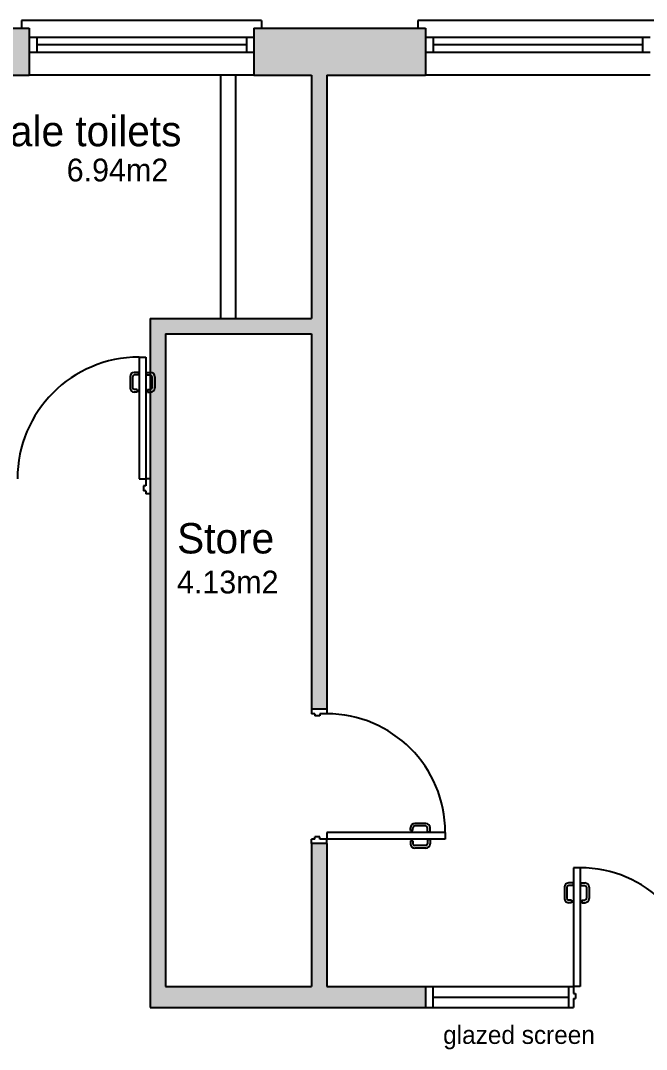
# Model space of a CAD drawing. Extents: x -3138 to 23381, y 5420 to 23275.
# Drawn here: x 11974 to 16096, y 15691 to 22465 of the extents above; entities that cross this region are included whole.
import ezdxf

# ---------------------------------------------------------------- set-up
doc = ezdxf.new("R2010")
doc.units = 0
for name, color, linetype in [('A-DOORS___FRAMES-G', 150, 'CONTINUOUS'), ('A-EXTERNAL_-WALL_G', 7, 'CONTINUOUS'), ('A-INTERNAL_WALL_G', 7, 'CONTINUOUS'), ('A-SANITARYFIXTURE-G', 140, 'CONTINUOUS'), ('A-WINDOW_G', 62, 'CONTINUOUS'), ('AREA', 6, 'CONTINUOUS'), ('ROOM_TITLES', 7, 'CONTINUOUS'), ('TEXT', 7, 'CONTINUOUS'), ('WALLSHADE', 254, 'CONTINUOUS')]:
    doc.layers.add(name, color=color, linetype=linetype)
doc.styles.add('STYLE2', font='comic.ttf', dxfattribs={"height": 200})

# ---------------------------------------------------------------- blocks, each defined once
blk = doc.blocks.new('*U13')
at = {"layer": 'WALLSHADE', "linetype": 'CONTINUOUS'}
for points in [[(11922.7, 22105.1), (11922.7, 22415.1), (12030.7, 22105.1)], [(12030.7, 22105.1), (11922.7, 22415.1), (12030.7, 22415.1)], [(13510.7, 22105.1), (13510.7, 22415.1), (13537.7, 22105.1)], [(13537.7, 22105.1), (13510.7, 22415.1), (13537.7, 22415.1)], [(13537.7, 22105.1), (13537.7, 22415.1), (13889.7, 22105.1)], [(13889.7, 22105.1), (13537.7, 22415.1), (13889.7, 22415.1)], [(13889.7, 17931.1), (13889.7, 22415.1), (13989.7, 17931.1)], [(13989.7, 17931.1), (13889.7, 22415.1), (13989.7, 22415.1)], [(13989.7, 22105.1), (13989.7, 22415.1), (14531.7, 22105.1)], [(14531.7, 22105.1), (13989.7, 22415.1), (14531.7, 22415.1)], [(14531.7, 22105.1), (14531.7, 22415.1), (14639.7, 22105.1)], [(14639.7, 22105.1), (14531.7, 22415.1), (14639.7, 22415.1)], [(14639.7, 22105.1), (14639.7, 22415.1), (14640.7, 22105.1)], [(14640.7, 22105.1), (14639.7, 22415.1), (14640.7, 22415.1)], [(12827.7, 20148.9), (12827.7, 20503.1), (12828.8, 20148.9)], [(12828.8, 20148.9), (12827.7, 20503.1), (12828.8, 20503.1)], [(12828.8, 20148.9), (12828.8, 20503.1), (12833.7, 20148.5)], [(12833.7, 20148.5), (12828.8, 20503.1), (12833.7, 20503.1)], [(12833.7, 20148.5), (12833.7, 20503.1), (12838.5, 20147.2)], [(12838.5, 20147.2), (12833.7, 20503.1), (12838.5, 20503.1)], [(12838.5, 20147.2), (12838.5, 20503.1), (12843, 20145.1)], [(12843, 20145.1), (12838.5, 20503.1), (12843, 20503.1)], [(12843, 20145.1), (12843, 20503.1), (12847.1, 20142.3)], [(12847.1, 20142.3), (12843, 20503.1), (12847.1, 20503.1)], [(12847.1, 20142.3), (12847.1, 20503.1), (12850.6, 20138.8)], [(12850.6, 20138.8), (12847.1, 20503.1), (12850.6, 20503.1)], [(12850.6, 20138.8), (12850.6, 20503.1), (12853.4, 20134.7)], [(12853.4, 20134.7), (12850.6, 20503.1), (12853.4, 20503.1)], [(12853.4, 20134.7), (12853.4, 20503.1), (12855.5, 20130.2)], [(12855.5, 20130.2), (12853.4, 20503.1), (12855.5, 20503.1)], [(12855.5, 20130.2), (12855.5, 20503.1), (12856.8, 20125.4)], [(12856.8, 20125.4), (12855.5, 20503.1), (12856.8, 20503.1)], [(12856.8, 20125.4), (12856.8, 20503.1), (12857.3, 20120.4)], [(12857.3, 20120.4), (12856.8, 20503.1), (12857.3, 20503.1)], [(12857.3, 15966.1), (12857.3, 20503.1), (12927.7, 15966.1)], [(12927.7, 15966.1), (12857.3, 20503.1), (12927.7, 20503.1)], [(12927.7, 20403.1), (12927.7, 20503.1), (13510.7, 20403.1)], [(13510.7, 20403.1), (12927.7, 20503.1), (13510.7, 20503.1)], [(13510.7, 20403.1), (13510.7, 20503.1), (13537.7, 20403.1)], [(13537.7, 20403.1), (13510.7, 20503.1), (13537.7, 20503.1)], [(13537.7, 20403.1), (13537.7, 20503.1), (13889.7, 20403.1)], [(13889.7, 20403.1), (13537.7, 20503.1), (13889.7, 20503.1)], [(12827.7, 15966.1), (12827.7, 20019.4), (12828.8, 15966.1)], [(12828.8, 15966.1), (12827.7, 20019.4), (12828.8, 20019.4)], [(12833.7, 15966.1), (12828.8, 20019.4), (12833.7, 20019.9)], [(12828.8, 15966.1), (12828.8, 20019.4), (12833.7, 15966.1)], [(12838.5, 15966.1), (12833.7, 20019.9), (12838.5, 20021.2)], [(12833.7, 15966.1), (12833.7, 20019.9), (12838.5, 15966.1)], [(12843, 15966.1), (12838.5, 20021.2), (12843, 20023.3)], [(12838.5, 15966.1), (12838.5, 20021.2), (12843, 15966.1)], [(12847.1, 15966.1), (12843, 20023.3), (12847.1, 20026.1)], [(12843, 15966.1), (12843, 20023.3), (12847.1, 15966.1)], [(12850.6, 15966.1), (12847.1, 20026.1), (12850.6, 20029.6)], [(12847.1, 15966.1), (12847.1, 20026.1), (12850.6, 15966.1)], [(12853.4, 15966.1), (12850.6, 20029.6), (12853.4, 20033.7)], [(12850.6, 15966.1), (12850.6, 20029.6), (12853.4, 15966.1)], [(12855.5, 15966.1), (12853.4, 20033.7), (12855.5, 20038.2)], [(12853.4, 15966.1), (12853.4, 20033.7), (12855.5, 15966.1)], [(12856.8, 15966.1), (12855.5, 20038.2), (12856.8, 20043)], [(12855.5, 15966.1), (12855.5, 20038.2), (12856.8, 15966.1)], [(12857.3, 15966.1), (12856.8, 20043), (12857.3, 20047.9)], [(12856.8, 15966.1), (12856.8, 20043), (12857.3, 15966.1)], [(13889.7, 15966.1), (13889.7, 17046.1), (13989.7, 15966.1)], [(13989.7, 15966.1), (13889.7, 17046.1), (13989.7, 17046.1)], [(12927.7, 15966.1), (12927.7, 16106.1), (13510.7, 15966.1)], [(13510.7, 15966.1), (12927.7, 16106.1), (13510.7, 16106.1)], [(13510.7, 15966.1), (13510.7, 16106.1), (13537.7, 15966.1)], [(13537.7, 15966.1), (13510.7, 16106.1), (13537.7, 16106.1)], [(13537.7, 15966.1), (13537.7, 16106.1), (13889.7, 15966.1)], [(13889.7, 15966.1), (13537.7, 16106.1), (13889.7, 16106.1)], [(13989.7, 15966.1), (13989.7, 16106.1), (14531.7, 15966.1)], [(14531.7, 15966.1), (13989.7, 16106.1), (14531.7, 16106.1)], [(14531.7, 15966.1), (14531.7, 16106.1), (14639.7, 15966.1)], [(14639.7, 15966.1), (14531.7, 16106.1), (14639.7, 16106.1)]]:
    blk.add_solid(points, dxfattribs=at)

msp = doc.modelspace()

# ---------------------------------------------------------------- linework, layer by layer
at = {"layer": 'A-DOORS___FRAMES-G'}
for p, q in [((12753.7, 20249.1), (12753.7, 19448.1)), ((12753.7, 20249.1), (12797.7, 20249.1)), ((12797.7, 20249.1), (12797.7, 19448.1)), ((12694.4, 20120.4), (12694.4, 20047.9)), ((12711.4, 20120.4), (12711.4, 20047.9)), ((12751.4, 20148.9), (12722.9, 20148.9)), ((12751.4, 20131.9), (12722.9, 20131.9)), ((12751.4, 20148.9), (12751.4, 20131.9)), ((12800.3, 20148.9), (12800.3, 20131.9)), ((12800.3, 20148.9), (12828.8, 20148.9)), ((12800.3, 20131.9), (12828.8, 20131.9)), ((12840.3, 20120.4), (12840.3, 20047.9)), ((12857.3, 20120.4), (12857.3, 20047.9)), ((12741.4, 20036.4), (12722.9, 20036.4)), ((12741.4, 20019.4), (12722.9, 20019.4)), ((12741.4, 20036.4), (12741.4, 20019.4)), ((12810.3, 20036.4), (12828.8, 20036.4)), ((12810.3, 20036.4), (12810.3, 20019.4)), ((12810.3, 20019.4), (12828.8, 20019.4)), ((12753.7, 19448.1), (12797.7, 19448.1)), ((12827.7, 19448.1), (12797.7, 19448.1)), ((12797.7, 19448.1), (12797.7, 19402.1)), ((12797.7, 19402.1), (12783.7, 19402.1)), ((12783.7, 19402.1), (12783.7, 19369.1)), ((12797.7, 19369.1), (12783.7, 19369.1)), ((12797.7, 19369.1), (12797.7, 19348.1)), ((12827.7, 19348.1), (12797.7, 19348.1)), ((13889.7, 17931.1), (13889.7, 17901.1)), ((13910.7, 17901.1), (13889.7, 17901.1)), ((13910.7, 17901.1), (13910.7, 17887.1)), ((13943.7, 17887.1), (13910.7, 17887.1)), ((13943.7, 17901.1), (13943.7, 17887.1)), ((13989.7, 17901.1), (13943.7, 17901.1)), ((13989.7, 17931.1), (13989.7, 17901.1)), ((14541, 17132.3), (14541, 17150.8)), ((14558, 17132.3), (14558, 17150.8)), ((14642, 17179.3), (14569.5, 17179.3)), ((14642, 17162.3), (14569.5, 17162.3)), ((14653.5, 17122.3), (14653.5, 17150.8)), ((14670.5, 17122.3), (14670.5, 17150.8)), ((13889.7, 17046.1), (13889.7, 17076.1)), ((13910.7, 17076.1), (13889.7, 17076.1)), ((13910.7, 17076.1), (13910.7, 17090.1)), ((13943.7, 17090.1), (13910.7, 17090.1)), ((13943.7, 17076.1), (13943.7, 17090.1)), ((13989.7, 17076.1), (13943.7, 17076.1)), ((13989.7, 17120.1), (13989.7, 17076.1)), ((14770.7, 17120.1), (13989.7, 17120.1)), ((13989.7, 17046.1), (13989.7, 17076.1)), ((14770.7, 17076.1), (13989.7, 17076.1)), ((14558, 17132.3), (14541, 17132.3)), ((14670.5, 17122.3), (14653.5, 17122.3)), ((14670.5, 17073.5), (14653.5, 17073.5)), ((14653.5, 17073.5), (14653.5, 17045)), ((14670.5, 17073.5), (14670.5, 17045)), ((14770.7, 17120.1), (14770.7, 17076.1)), ((14541, 17063.5), (14541, 17045)), ((14558, 17063.5), (14541, 17063.5)), ((14558, 17063.5), (14558, 17045)), ((14642, 17033.5), (14569.5, 17033.5)), ((14642, 17016.5), (14569.5, 17016.5)), ((15614.7, 16887.1), (15614.7, 16106.1)), ((15658.7, 16887.1), (15614.7, 16887.1)), ((15658.7, 16887.1), (15658.7, 16106.1)), ((15555.1, 16758.4), (15555.1, 16685.9)), ((15572.1, 16758.4), (15572.1, 16685.9)), ((15612.1, 16786.9), (15583.6, 16786.9)), ((15612.1, 16769.9), (15583.6, 16769.9)), ((15612.1, 16786.9), (15612.1, 16769.9)), ((15660.9, 16786.9), (15660.9, 16769.9)), ((15660.9, 16786.9), (15689.4, 16786.9)), ((15660.9, 16769.9), (15689.4, 16769.9)), ((15700.9, 16758.4), (15700.9, 16685.9)), ((15717.9, 16758.4), (15717.9, 16685.9)), ((15602.1, 16674.4), (15583.6, 16674.4)), ((15602.1, 16674.4), (15602.1, 16657.4)), ((15670.9, 16674.4), (15689.4, 16674.4)), ((15670.9, 16674.4), (15670.9, 16657.4)), ((15602.1, 16657.4), (15583.6, 16657.4)), ((15670.9, 16657.4), (15689.4, 16657.4)), ((14639.7, 16106.1), (15584.7, 16106.1)), ((14689.7, 16106.1), (14689.7, 15966.1)), ((15584.7, 16106.1), (15614.7, 16106.1)), ((15584.7, 15966.1), (15584.7, 16106.1)), ((15614.7, 16106.1), (15614.7, 16060.1)), ((15658.7, 16106.1), (15614.7, 16106.1)), ((15614.7, 16060.1), (15628.7, 16060.1)), ((15628.7, 16060.1), (15628.7, 16027.1)), ((14689.7, 16036.1), (15584.7, 16036.1)), ((15614.7, 16027.1), (15628.7, 16027.1)), ((15614.7, 16027.1), (15614.7, 15966.1)), ((14639.7, 15966.1), (15584.7, 15966.1)), ((15584.7, 15966.1), (15614.7, 15966.1))]:
    msp.add_line(p, q, dxfattribs=at)
for centre, radius, start, end in [((12753.7, 19448.1), 801, 90, 180), ((12722.9, 20120.4), 28.5, 90, 180), ((12722.9, 20120.4), 11.5, 90, 180), ((12828.8, 20120.4), 28.5, 0, 90), ((12828.8, 20120.4), 11.5, 0, 90), ((12722.9, 20047.9), 28.5, 180, 270), ((12722.9, 20047.9), 11.5, 180, 270), ((12828.8, 20047.9), 28.5, 270, 0), ((12828.8, 20047.9), 11.5, 270, 0), ((13989.7, 17120.1), 781, 0, 90), ((14569.5, 17150.8), 28.5, 90, 180), ((14569.5, 17150.8), 11.5, 90, 180), ((14642, 17150.8), 28.5, 0, 90), ((14642, 17150.8), 11.5, 0, 90), ((14569.5, 17045), 28.5, 180, 270), ((14569.5, 17045), 11.5, 180, 270), ((14642, 17045), 28.5, 270, 0), ((14642, 17045), 11.5, 270, 0), ((15658.7, 16106.1), 781, 0, 90), ((15583.6, 16758.4), 28.5, 90, 180), ((15583.6, 16758.4), 11.5, 90, 180), ((15689.4, 16758.4), 28.5, 0, 90), ((15689.4, 16758.4), 11.5, 0, 90), ((15583.6, 16685.9), 28.5, 180, 270), ((15583.6, 16685.9), 11.5, 180, 270), ((15689.4, 16685.9), 28.5, 270, 0), ((15689.4, 16685.9), 11.5, 270, 0)]:
    msp.add_arc(centre, radius, start, end, dxfattribs=at)
at = {"layer": 'A-EXTERNAL_-WALL_G'}
for p, q in [((10020.7, 22415.1), (12030.7, 22415.1)), ((12030.7, 22415.1), (12030.7, 22105.1)), ((13510.7, 22415.1), (14640.7, 22415.1)), ((13510.7, 22415.1), (13510.7, 22105.1)), ((14640.7, 22415.1), (14640.7, 22105.1)), ((10120.7, 22105.1), (12030.7, 22105.1)), ((13510.7, 22105.1), (13889.7, 22105.1)), ((13889.7, 22105.1), (13889.7, 20503.1)), ((13989.7, 22105.1), (13989.7, 17931.1)), ((13989.7, 22105.1), (14640.7, 22105.1)), ((12827.7, 20503.1), (12827.7, 15966.1)), ((12927.7, 20403.1), (12927.7, 16106.1)), ((13889.7, 20403.1), (13889.7, 17931.1)), ((13989.7, 17931.1), (13889.7, 17931.1)), ((13889.7, 17046.1), (13889.7, 16106.1)), ((13989.7, 17046.1), (13889.7, 17046.1)), ((13989.7, 17046.1), (13989.7, 16106.1)), ((14639.7, 16106.1), (14639.7, 15966.1))]:
    msp.add_line(p, q, dxfattribs=at)
at = {"layer": 'A-INTERNAL_WALL_G'}
for p, q in [((12827.7, 20503.1), (13889.7, 20503.1)), ((12927.7, 20403.1), (13889.7, 20403.1)), ((12927.7, 16106.1), (13889.7, 16106.1)), ((13989.7, 16106.1), (14639.7, 16106.1)), ((12827.7, 15966.1), (14639.7, 15966.1))]:
    msp.add_line(p, q, dxfattribs=at)
at = {"layer": 'A-SANITARYFIXTURE-G', "color": 40}
for p, q in [((13289.7, 22105.1), (13289.7, 20503.1)), ((13389.7, 22105.1), (13389.7, 20503.1))]:
    msp.add_line(p, q, dxfattribs=at)
at = {"layer": 'A-WINDOW_G'}
for p, q in [((11980.7, 22465.1), (11980.7, 22415.1)), ((13560.7, 22465.1), (11980.7, 22465.1)), ((13560.7, 22465.1), (13560.7, 22415.1)), ((14590.7, 22465.1), (14590.7, 22415.1)), ((16170.7, 22465.1), (14590.7, 22465.1)), ((13510.7, 22354.6), (12030.7, 22354.6)), ((12080.7, 22354.6), (12080.7, 22254.6)), ((13460.7, 22354.6), (13460.7, 22254.6)), ((16120.7, 22354.6), (14640.7, 22354.6)), ((14690.7, 22354.6), (14690.7, 22254.6)), ((16070.7, 22354.6), (16070.7, 22254.6)), ((13460.7, 22304.6), (12080.7, 22304.6)), ((16070.7, 22304.6), (14690.7, 22304.6)), ((13510.7, 22254.6), (12030.7, 22254.6)), ((16120.7, 22254.6), (14640.7, 22254.6)), ((13510.7, 22105.1), (12030.7, 22105.1)), ((16120.7, 22105.1), (14640.7, 22105.1))]:
    msp.add_line(p, q, dxfattribs=at)

# ---------------------------------------------------------------- block references
at = {"layer": 'WALLSHADE', "linetype": 'CONTINUOUS'}
msp.add_blockref('*U13', (0, 0), dxfattribs=at)

# ---------------------------------------------------------------- texts
at = {"layer": 'AREA', "linetype": 'CONTINUOUS', "style": 'STYLE2'}
for s, p in [('6.94m2', (12277.3, 21406.1)), ('4.13m2', (13003.5, 18693.3))]:
    msp.add_text(s, height=150, dxfattribs=at).set_placement(p)
at = {"layer": 'ROOM_TITLES', "linetype": 'CONTINUOUS', "style": 'STYLE2'}
for s, p in [('Male toilets', (11680.4, 21637.5, 0)), ('Store', (13004.8, 18956.6))]:
    msp.add_text(s, height=200, dxfattribs=at).set_placement(p)
at = {"layer": 'TEXT', "linetype": 'CONTINUOUS', "style": 'STYLE2'}
msp.add_text('glazed screen', height=120, dxfattribs=at).set_placement((14756.9, 15727.4))

doc.saveas('drawing.dxf')
